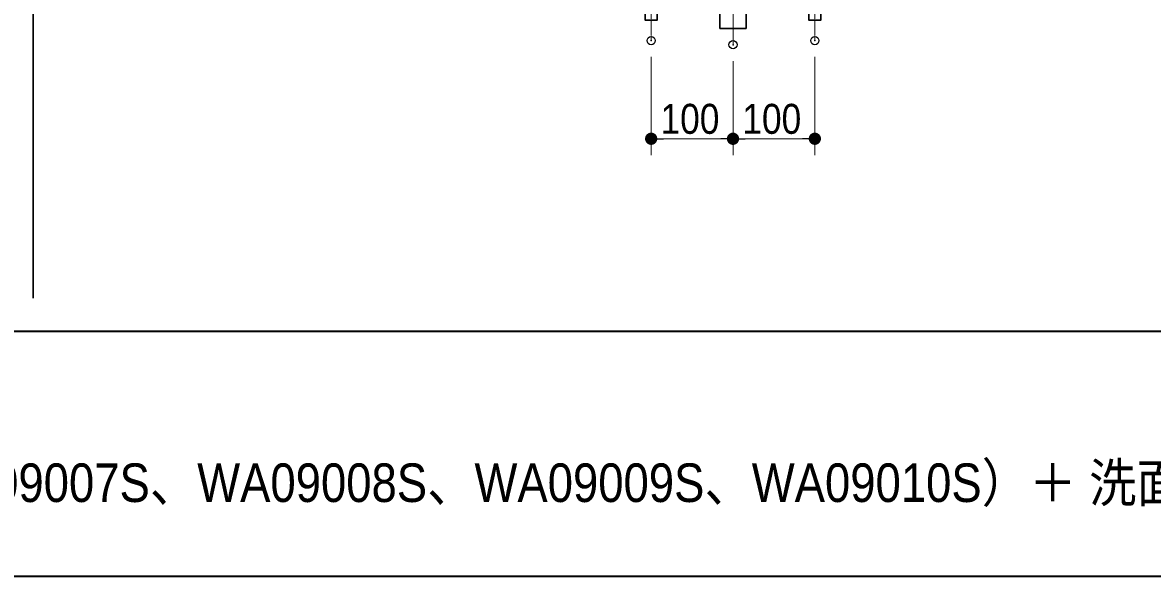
# Model space of a CAD drawing. Units: millimetres, scale not verified. Extents: x -6062 to 6062, y -3045 to 3045.
# Drawn here: x -2936 to -1555, y -2770 to -2093 of the extents above; entities that cross this region are included whole.
import ezdxf
from ezdxf.enums import TextEntityAlignment as Align

# ---------------------------------------------------------------- set-up
doc = ezdxf.new("R2010")
doc.units = ezdxf.units.MM
doc.header["$LTSCALE"] = 20
doc.header["$PDMODE"] = 32
doc.header["$PDSIZE"] = 10
doc.linetypes.add('USER2', pattern=[2.91, 1.76, -0.4, 0.35, -0.4])
for name, color, linetype, lineweight in [('0-1_4給排水', 7, 'Continuous', 30), ('0-2_1図面枠', 7, 'Continuous', 20), ('0-4_0', 7, 'Continuous', 25), ('0-6_2寸法-1', 7, 'Continuous', 15)]:
    doc.layers.add(name, color=color, linetype=linetype, lineweight=lineweight)
doc.layers.add('0-5_Defpoints', color=7, linetype='Continuous')
doc.styles.add('ＭＳ Ｐゴシック', font='')
doc.styles.get('ＭＳ Ｐゴシック').set_extended_font_data('MS PGothic')

# ---------------------------------------------------------------- blocks, each defined once
blk = doc.blocks.new('グループ-12')
at = {"layer": '0-2_1図面枠', "lineweight": 35}
blk.add_line((-80000, -49400), (80000, -49400), dxfattribs=at)
blk.add_lwpolyline([(-80000, 55400), (80000, 55400), (80000, -55400), (-80000, -55400)], close=True, dxfattribs=at)
blk = doc.blocks.new('図面枠')
at = {"layer": '0-2_1図面枠'}
blk.add_blockref('グループ-12', (0, 0), dxfattribs=at)
blk = doc.blocks.new('グループ-22')
at = {"layer": '0-2_1図面枠', "lineweight": 30}
blk.add_line((-22700, 41000), (-22700, -48600), dxfattribs=at)
blk = doc.blocks.new('グループ-43')
at = {"layer": '0-1_4給排水', "linetype": 'USER2', "lineweight": 15}
for p, q in [((-2000, 1300), (-2000, -900)), ((2000, 1300), (2000, -900))]:
    blk.add_line(p, q, dxfattribs=at)
at = {"layer": '0-1_4給排水'}
for points in [[(-2200, 800), (-2200, 200), (-1800, 200), (-1800, 800)], [(1800, 800), (1800, 200), (2200, 200), (2200, 800)]]:
    blk.add_lwpolyline(points, dxfattribs=at)
for points in [[(-2600, 200), (-1400, 200), (-1400, 0), (-2600, 0)], [(-2150, 0), (-1850, 0), (-1850, -400), (-2150, -400)], [(1400, 200), (2600, 200), (2600, 0), (1400, 0)], [(1850, 0), (2150, 0), (2150, -400), (1850, -400)]]:
    blk.add_lwpolyline(points, close=True, dxfattribs=at)
blk = doc.blocks.new('止水栓_床_W100')
at = {"layer": '0-1_4給排水'}
blk.add_blockref('グループ-43', (0, 0), dxfattribs=at)
blk = doc.blocks.new('_Dot')
at = {"layer": '0-4_0'}
blk.add_line((-10, 0), (-20, 0), dxfattribs=at)
for points in [[(0, 0), (-10, 0), (-9.92, 1.25)], [(0, 0), (-9.92, -1.25), (-10, 0)], [(0, 0), (-9.92, 1.25), (-9.69, 2.49)], [(0, 0), (-9.69, -2.49), (-9.92, -1.25)], [(0, 0), (-9.69, 2.49), (-9.3, 3.68)], [(0, 0), (-9.3, -3.68), (-9.69, -2.49)], [(0, 0), (-9.3, 3.68), (-8.76, 4.82)], [(0, 0), (-8.76, -4.82), (-9.3, -3.68)], [(0, 0), (-8.76, 4.82), (-8.09, 5.88)], [(0, 0), (-8.09, -5.88), (-8.76, -4.82)], [(0, 0), (-8.09, 5.88), (-7.29, 6.85)], [(0, 0), (-7.29, -6.85), (-8.09, -5.88)], [(0, 0), (-7.29, 6.85), (-6.37, 7.71)], [(0, 0), (-6.37, -7.71), (-7.29, -6.85)], [(0, 0), (-6.37, 7.71), (-5.36, 8.44)], [(0, 0), (-5.36, -8.44), (-6.37, -7.71)], [(0, 0), (-5.36, 8.44), (-4.26, 9.05)], [(0, 0), (-4.26, -9.05), (-5.36, -8.44)], [(0, 0), (-4.26, 9.05), (-3.09, 9.51)], [(0, 0), (-3.09, -9.51), (-4.26, -9.05)], [(0, 0), (-3.09, 9.51), (-1.87, 9.82)], [(0, 0), (-1.87, -9.82), (-3.09, -9.51)], [(0, 0), (-1.87, 9.82), (-0.63, 9.98)], [(0, 0), (-0.63, -9.98), (-1.87, -9.82)], [(0, 0), (-0.63, 9.98), (0.63, 9.98)], [(0, 0), (0.63, -9.98), (-0.63, -9.98)], [(0, 0), (0.63, 9.98), (1.87, 9.82)], [(0, 0), (1.87, 9.82), (3.09, 9.51)], [(0, 0), (3.09, 9.51), (4.26, 9.05)], [(0, 0), (4.26, 9.05), (5.36, 8.44)], [(0, 0), (5.36, 8.44), (6.37, 7.71)], [(0, 0), (6.37, 7.71), (7.29, 6.85)], [(0, 0), (7.29, 6.85), (8.09, 5.88)], [(0, 0), (8.09, 5.88), (8.76, 4.82)], [(0, 0), (8.76, 4.82), (9.3, 3.68)], [(0, 0), (9.3, 3.68), (9.69, 2.49)], [(0, 0), (9.69, 2.49), (9.92, 1.25)], [(0, 0), (9.92, 1.25), (10, 0)], [(0, 0), (1.87, -9.82), (0.63, -9.98)], [(0, 0), (3.09, -9.51), (1.87, -9.82)], [(0, 0), (4.26, -9.05), (3.09, -9.51)], [(0, 0), (5.36, -8.44), (4.26, -9.05)], [(0, 0), (6.37, -7.71), (5.36, -8.44)], [(0, 0), (7.29, -6.85), (6.37, -7.71)], [(0, 0), (8.09, -5.88), (7.29, -6.85)], [(0, 0), (8.76, -4.82), (8.09, -5.88)], [(0, 0), (9.3, -3.68), (8.76, -4.82)], [(0, 0), (9.69, -2.49), (9.3, -3.68)], [(0, 0), (9.92, -1.25), (9.69, -2.49)], [(0, 0), (10, 0), (9.92, -1.25)]]:
    blk.add_solid(points, dxfattribs=at)
blk = doc.blocks.new('グループ-64')
at = {"layer": '0-1_4給排水', "linetype": 'USER2', "lineweight": 15}
blk.add_line((-5600, -42400), (-5600, -21100), dxfattribs=at)
at = {"layer": '0-1_4給排水'}
blk.add_lwpolyline([(-5920, -41400), (-5280, -41400), (-5280, -42000), (-5920, -42000)], close=True, dxfattribs=at)

msp = doc.modelspace()

# ---------------------------------------------------------------- linework, layer by layer
at = {"layer": '0-5_Defpoints'}
for p in [(-2167.5, -2115), (-1967.5, -2115), (-2067.5, -2120), (-2067.5, -2235)]:
    msp.add_point(p, dxfattribs=at)
at = {"layer": '0-6_2寸法-1'}
for p, q in [((-2167.5, -2135), (-2167.5, -2255)), ((-1967.5, -2135), (-1967.5, -2255)), ((-2067.5, -2140), (-2067.5, -2255)), ((-2067.5, -2140), (-2067.5, -2255)), ((-2152.49, -2235), (-2082.51, -2235)), ((-1982.51, -2235), (-2052.49, -2235))]:
    msp.add_line(p, q, dxfattribs=at)

# ---------------------------------------------------------------- block references
at = {"layer": '0-1_4給排水', "xscale": 0.05, "yscale": 0.05}
for name, p in [('グループ-64', (-1787.5, 0)), ('止水栓_床_W100', (-2067.5, -2070))]:
    msp.add_blockref(name, p, dxfattribs=at)
at = {"layer": '0-2_1図面枠', "xscale": 0.05, "yscale": 0.05}
for name in ['図面枠', 'グループ-22']:
    msp.add_blockref(name, (-1787.5, 0), dxfattribs=at)
at = {"layer": '0-6_2寸法-1', "xscale": 0.7503418, "yscale": 0.7503418, "rotation": 180}
for p in [(-2167.5, -2235), (-2067.5, -2235)]:
    msp.add_blockref('_Dot', p, dxfattribs=at)
at = {"layer": '0-6_2寸法-1', "xscale": 0.7503418, "yscale": 0.7503418}
for p in [(-2067.5, -2235), (-1967.5, -2235)]:
    msp.add_blockref('_Dot', p, dxfattribs=at)

# ---------------------------------------------------------------- texts
at = {"layer": '0-2_1図面枠', "style": 'ＭＳ Ｐゴシック', "width": 0.9}
msp.add_text('スキニブル400（WA09006S、WA09007S、WA09008S、WA09009S、WA09010S）＋ 洗面台 設備図面3', height=47.17, dxfattribs=at).set_placement((-3839.98, -2693.18), align=Align.BOTTOM_LEFT)
at = {"layer": '0-6_2寸法-1', "style": 'ＭＳ Ｐゴシック', "width": 0.9}
for p in [(-2156.11, -2239.96), (-2056.11, -2239.96)]:
    msp.add_text('100', height=36.66, dxfattribs=at).set_placement(p, align=Align.BOTTOM_LEFT)

doc.saveas('drawing.dxf')
